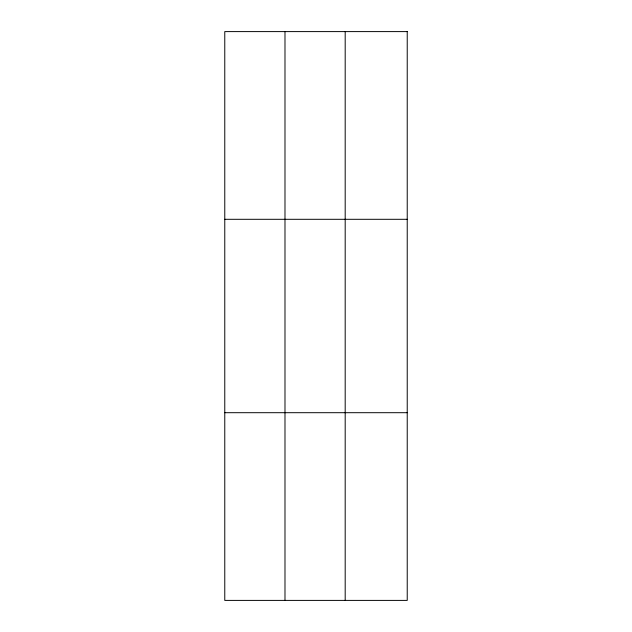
<?xml version="1.0" encoding="UTF-8"?>
<svg xmlns="http://www.w3.org/2000/svg" width="632" height="632" viewBox="0 0 632 632"><rect width="100%" height="100%" fill="white"/><g stroke="black" fill="none" stroke-linecap="round" stroke-linejoin="round"><path stroke-width="0.95" d="M284.985 31.6L284.985 600.4M345.19 31.6L345.19 600.4M224.771 219.304L407.229 219.304M224.771 412.696L407.229 412.696M407.229 31.6L407.229 600.4L224.771 600.4L224.771 31.6L407.229 31.6"/></g></svg>
